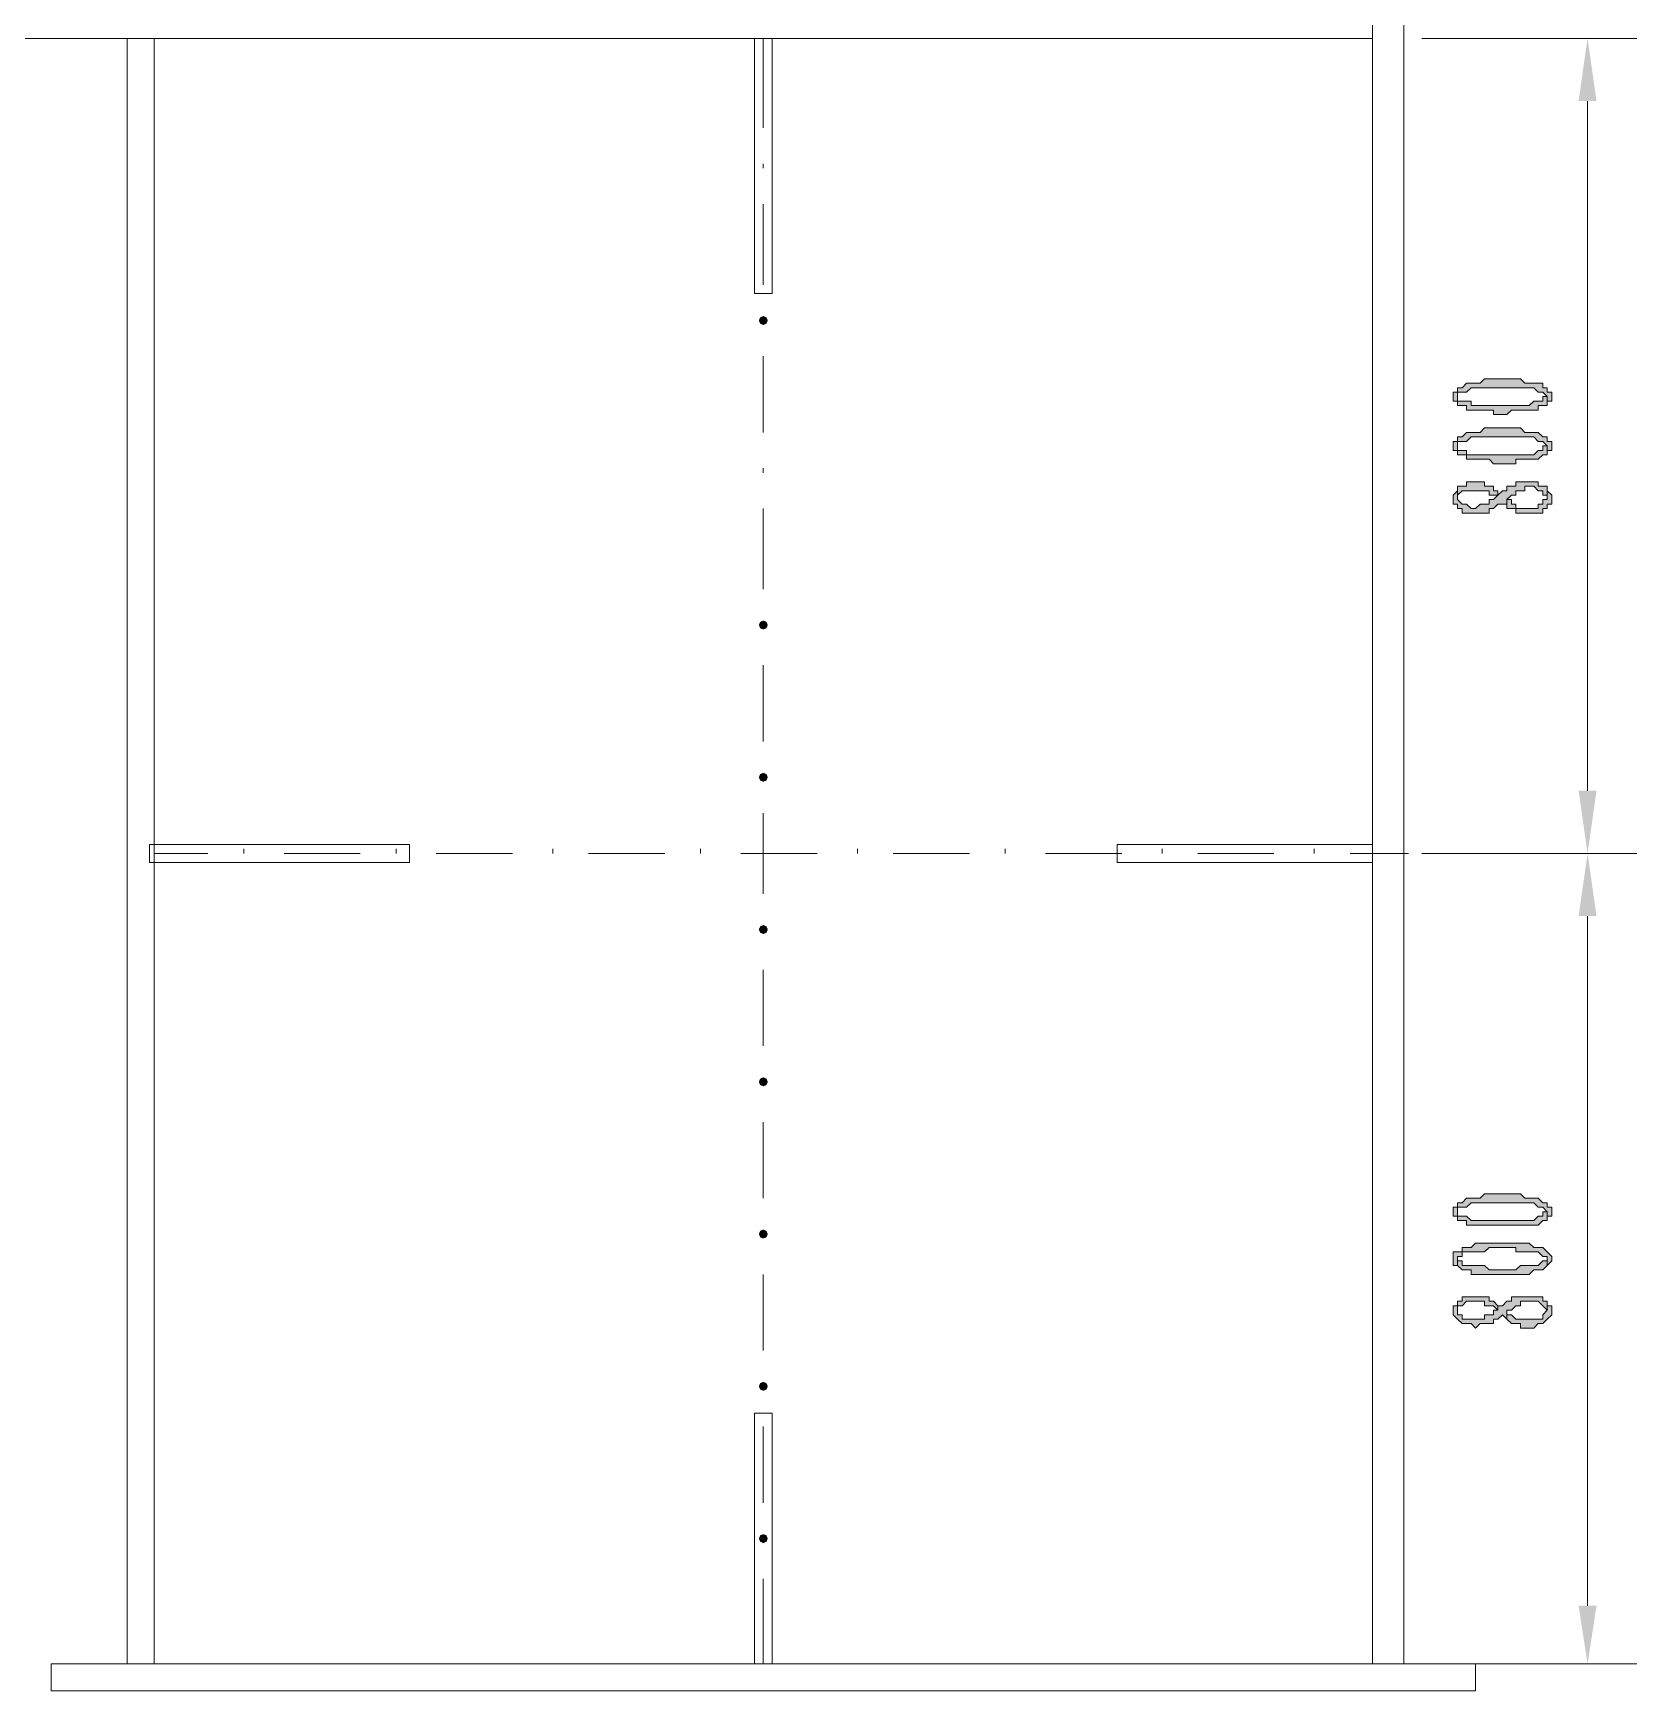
# Model space of a CAD drawing. Header units: millimetres. Extents: x 6 to 291, y 4 to 206.
# Drawn here: x 53.17 to 68.33, y 33.15 to 48.82 of the extents above; entities that cross this region are included whole.
import ezdxf

# ---------------------------------------------------------------- set-up
doc = ezdxf.new("R2010")
doc.units = ezdxf.units.MM
doc.layers.add('C00-00-00', color=7, linetype='Continuous')

msp = doc.modelspace()

# ---------------------------------------------------------------- hatches: boundary and pattern name
at = {"layer": 'C00-00-00'}
h = msp.add_hatch(color=256, dxfattribs=at)
h.dxf.hatch_style = 2
h.paths.add_polyline_path([(67.775668, 48.175338), (67.944997, 48.175338), (67.860336, 48.768002)])
h = msp.add_hatch(color=256, dxfattribs=at)
h.dxf.hatch_style = 2
h.paths.add_polyline_path([(60.070998, 46.143331), (60.0411, 46.130895), (60.028665, 46.100997), (60.0411, 46.071099), (60.070998, 46.058664), (60.100896, 46.071099), (60.113331, 46.100997), (60.100896, 46.130895)])
h = msp.add_hatch(color=256, dxfattribs=at)
h.dxf.hatch_style = 2
h.paths.add_polyline_path([(66.590331, 45.381338), (66.590331, 45.339005), (66.632665, 45.339005), (66.632665, 45.381338), (66.632665, 45.423672), (66.674998, 45.423672), (66.717331, 45.423672), (66.759665, 45.466005), (66.844331, 45.466005), (66.886665, 45.466005), (67.055998, 45.466005), (67.225331, 45.466005), (67.267665, 45.466005), (67.352331, 45.466005), (67.394665, 45.423672), (67.436998, 45.423672), (67.479331, 45.381338), (67.479331, 45.296672), (67.479331, 45.339005), (67.521665, 45.339005), (67.521665, 45.423672), (67.479331, 45.423672), (67.479331, 45.466005), (67.436998, 45.466005), (67.436998, 45.508338), (67.352331, 45.508338), (67.267665, 45.508338), (67.225331, 45.550672), (66.886665, 45.550672), (66.844331, 45.508338), (66.759665, 45.508338), (66.717331, 45.508338), (66.674998, 45.466005), (66.632665, 45.466005), (66.632665, 45.423672), (66.590331, 45.423672)])
h = msp.add_hatch(color=256, dxfattribs=at)
h.dxf.hatch_style = 2
h.paths.add_polyline_path([(66.632666, 45.338996), (66.632666, 45.296663), (66.674999, 45.296663), (66.717332, 45.296663), (66.717332, 45.254329), (66.759666, 45.254329), (66.801999, 45.254329), (66.971332, 45.254329), (66.971332, 45.211996), (67.098332, 45.211996), (67.140666, 45.254329), (67.267666, 45.254329), (67.309999, 45.254329), (67.394666, 45.254329), (67.394666, 45.296663), (67.436999, 45.296663), (67.479332, 45.296663), (67.479332, 45.381329), (67.436999, 45.381329), (67.436999, 45.338996), (67.394666, 45.338996), (67.352332, 45.338996), (67.309999, 45.296663), (66.759666, 45.296663), (66.759666, 45.338996), (66.674999, 45.338996), (66.632666, 45.338996), (66.632666, 45.381329)])
h = msp.add_hatch(color=256, dxfattribs=at)
h.dxf.hatch_style = 2
h.paths.add_polyline_path([(66.590331, 44.915669), (66.590331, 44.873336), (66.632665, 44.873336), (66.632665, 44.831002), (66.632665, 44.915669), (66.632665, 44.958002), (66.674998, 44.958002), (66.717331, 44.958002), (66.759665, 45.000336), (66.886665, 45.000336), (67.055998, 45.000336), (67.182998, 45.000336), (67.225331, 45.000336), (67.352331, 45.000336), (67.394665, 44.958002), (67.436998, 44.958002), (67.479331, 44.915669), (67.479331, 44.831002), (67.479331, 44.873336), (67.521665, 44.873336), (67.521665, 44.958002), (67.479331, 44.958002), (67.479331, 45.000336), (67.436998, 45.000336), (67.394665, 45.042669), (67.352331, 45.042669), (67.309998, 45.042669), (67.267665, 45.042669), (67.225331, 45.085002), (66.886665, 45.085002), (66.844331, 45.042669), (66.801998, 45.042669), (66.759665, 45.042669), (66.717331, 45.042669), (66.674998, 45.000336), (66.632665, 45.000336), (66.632665, 44.958002), (66.590331, 44.958002)])
h = msp.add_hatch(color=256, dxfattribs=at)
h.dxf.hatch_style = 2
h.paths.add_polyline_path([(66.632666, 44.831001), (66.674999, 44.831001), (66.717332, 44.831001), (66.717332, 44.788667), (66.759666, 44.788667), (66.801999, 44.788667), (66.928999, 44.788667), (66.971332, 44.746334), (67.182999, 44.746334), (67.182999, 44.788667), (67.267666, 44.788667), (67.309999, 44.788667), (67.352332, 44.788667), (67.394666, 44.788667), (67.436999, 44.831001), (67.479332, 44.831001), (67.479332, 44.915667), (67.436999, 44.915667), (67.436999, 44.873334), (67.394666, 44.873334), (67.352332, 44.831001), (67.140666, 44.831001), (66.971332, 44.831001), (66.928999, 44.831001), (66.717332, 44.831001), (66.717332, 44.873334), (66.674999, 44.873334), (66.632666, 44.873334), (66.632666, 44.915667)])
h = msp.add_hatch(color=256, dxfattribs=at)
h.dxf.hatch_style = 2
h.paths.add_polyline_path([(66.590331, 44.45), (66.590331, 44.365333), (66.632665, 44.365333), (66.632665, 44.323), (66.674998, 44.323), (66.674998, 44.280666), (66.928998, 44.280666), (66.928998, 44.323), (66.971331, 44.323), (67.013665, 44.365333), (67.055998, 44.365333), (67.098331, 44.365333), (67.098331, 44.407666), (67.140665, 44.45), (67.182998, 44.45), (67.182998, 44.492333), (67.225331, 44.492333), (67.267665, 44.492333), (67.267665, 44.534666), (67.352331, 44.534666), (67.394665, 44.492333), (67.436998, 44.492333), (67.436998, 44.45), (67.479331, 44.45), (67.479331, 44.407666), (67.479331, 44.534666), (67.436998, 44.534666), (67.394665, 44.534666), (67.394665, 44.577), (67.182998, 44.577), (67.182998, 44.534666), (67.140665, 44.534666), (67.098331, 44.534666), (67.098331, 44.492333), (67.055998, 44.492333), (67.013665, 44.45), (67.013665, 44.492333), (67.013665, 44.45), (66.971331, 44.407666), (66.928998, 44.407666), (66.928998, 44.365333), (66.886665, 44.365333), (66.844331, 44.365333), (66.801998, 44.323), (66.759665, 44.323), (66.717331, 44.365333), (66.674998, 44.365333), (66.632665, 44.407666), (66.632665, 44.492333)])
h = msp.add_hatch(color=256, dxfattribs=at)
h.dxf.hatch_style = 2
h.paths.add_polyline_path([(66.632666, 44.492342), (66.632666, 44.407675), (66.632666, 44.450009), (66.674999, 44.492342), (66.717332, 44.492342), (66.886666, 44.492342), (66.928999, 44.492342), (66.928999, 44.450009), (66.971332, 44.450009), (67.013666, 44.450009), (67.013666, 44.492342), (66.971332, 44.492342), (66.971332, 44.534675), (66.928999, 44.534675), (66.886666, 44.534675), (66.886666, 44.577009), (66.717332, 44.577009), (66.717332, 44.534675), (66.674999, 44.534675), (66.632666, 44.534675)])
h = msp.add_hatch(color=256, dxfattribs=at)
h.dxf.hatch_style = 2
h.paths.add_polyline_path([(67.098335, 44.365331), (67.098335, 44.322998), (67.140668, 44.322998), (67.183002, 44.322998), (67.183002, 44.280665), (67.225335, 44.280665), (67.267668, 44.280665), (67.352335, 44.280665), (67.394668, 44.280665), (67.437002, 44.280665), (67.437002, 44.322998), (67.479335, 44.322998), (67.479335, 44.365331), (67.521668, 44.365331), (67.521668, 44.449998), (67.479335, 44.492331), (67.479335, 44.534665), (67.479335, 44.407665), (67.437002, 44.407665), (67.437002, 44.365331), (67.394668, 44.365331), (67.394668, 44.322998), (67.183002, 44.322998), (67.183002, 44.365331), (67.140668, 44.365331), (67.140668, 44.407665), (67.098335, 44.407665)])
h = msp.add_hatch(color=256, dxfattribs=at)
h.dxf.hatch_style = 2
h.paths.add_polyline_path([(60.070998, 43.264663), (60.0411, 43.252227), (60.028665, 43.222329), (60.0411, 43.192432), (60.070998, 43.179996), (60.100896, 43.192432), (60.113331, 43.222329), (60.100896, 43.252227)])
h = msp.add_hatch(color=256, dxfattribs=at)
h.dxf.hatch_style = 2
h.paths.add_polyline_path([(60.070998, 41.825329), (60.0411, 41.812893), (60.028665, 41.782995), (60.0411, 41.753097), (60.070998, 41.740662), (60.100896, 41.753097), (60.113331, 41.782995), (60.100896, 41.812893)])
h = msp.add_hatch(color=256, dxfattribs=at)
h.dxf.hatch_style = 2
h.paths.add_polyline_path([(67.775668, 41.656001), (67.944997, 41.656001), (67.860336, 41.063336)])
h = msp.add_hatch(color=256, dxfattribs=at)
h.dxf.hatch_style = 2
h.paths.add_polyline_path([(67.775668, 40.470672), (67.944997, 40.470672), (67.860336, 41.063336)])
h = msp.add_hatch(color=256, dxfattribs=at)
h.dxf.hatch_style = 2
h.paths.add_polyline_path([(60.070998, 40.385995), (60.0411, 40.373559), (60.028665, 40.343661), (60.0411, 40.313764), (60.070998, 40.301328), (60.100896, 40.313764), (60.113331, 40.343661), (60.100896, 40.373559)])
h = msp.add_hatch(color=256, dxfattribs=at)
h.dxf.hatch_style = 2
h.paths.add_polyline_path([(60.070998, 38.946677), (60.0411, 38.934241), (60.028665, 38.904343), (60.0411, 38.874446), (60.070998, 38.86201), (60.100896, 38.874446), (60.113331, 38.904343), (60.100896, 38.934241)])
h = msp.add_hatch(color=256, dxfattribs=at)
h.dxf.hatch_style = 2
h.paths.add_polyline_path([(66.590331, 37.676673), (66.590331, 37.63434), (66.632665, 37.63434), (66.632665, 37.592006), (66.632665, 37.676673), (66.632665, 37.719006), (66.674998, 37.719006), (66.717331, 37.719006), (66.759665, 37.76134), (66.886665, 37.76134), (67.055998, 37.76134), (67.225331, 37.76134), (67.267665, 37.76134), (67.352331, 37.76134), (67.394665, 37.719006), (67.436998, 37.719006), (67.479331, 37.676673), (67.479331, 37.592006), (67.479331, 37.63434), (67.521665, 37.63434), (67.521665, 37.719006), (67.479331, 37.719006), (67.479331, 37.76134), (67.436998, 37.76134), (67.394665, 37.803673), (67.352331, 37.803673), (67.267665, 37.803673), (67.225331, 37.846006), (66.886665, 37.846006), (66.844331, 37.803673), (66.759665, 37.803673), (66.717331, 37.803673), (66.674998, 37.76134), (66.632665, 37.76134), (66.632665, 37.719006), (66.590331, 37.719006)])
h = msp.add_hatch(color=256, dxfattribs=at)
h.dxf.hatch_style = 2
h.paths.add_polyline_path([(66.632666, 37.592004), (66.674999, 37.592004), (66.717332, 37.592004), (66.717332, 37.549671), (66.759666, 37.549671), (66.801999, 37.549671), (66.928999, 37.549671), (66.971332, 37.549671), (67.140666, 37.549671), (67.182999, 37.549671), (67.267666, 37.549671), (67.309999, 37.549671), (67.352332, 37.549671), (67.394666, 37.549671), (67.436999, 37.592004), (67.479332, 37.592004), (67.479332, 37.676671), (67.436999, 37.676671), (67.436999, 37.634338), (67.394666, 37.634338), (67.352332, 37.592004), (67.140666, 37.592004), (67.013666, 37.592004), (66.971332, 37.592004), (66.759666, 37.592004), (66.717332, 37.634338), (66.674999, 37.634338), (66.632666, 37.634338), (66.632666, 37.676671)])
h = msp.add_hatch(color=256, dxfattribs=at)
h.dxf.hatch_style = 2
h.paths.add_polyline_path([(60.070998, 37.507343), (60.0411, 37.494908), (60.028665, 37.46501), (60.0411, 37.435112), (60.070998, 37.422676), (60.100896, 37.435112), (60.113331, 37.46501), (60.100896, 37.494908)])
h = msp.add_hatch(color=256, dxfattribs=at)
h.dxf.hatch_style = 2
h.paths.add_polyline_path([(66.590331, 37.25333), (66.590331, 37.168663), (66.632665, 37.168663), (66.632665, 37.210997), (66.632665, 37.25333), (66.674998, 37.25333), (66.674998, 37.295663), (66.717331, 37.295663), (66.759665, 37.295663), (66.886665, 37.295663), (66.928998, 37.337997), (67.055998, 37.337997), (67.182998, 37.337997), (67.182998, 37.295663), (67.352331, 37.295663), (67.394665, 37.295663), (67.436998, 37.25333), (67.479331, 37.25333), (67.479331, 37.168663), (67.521665, 37.210997), (67.521665, 37.25333), (67.479331, 37.295663), (67.436998, 37.337997), (67.394665, 37.337997), (67.352331, 37.337997), (67.309998, 37.38033), (67.225331, 37.38033), (67.182998, 37.38033), (66.928998, 37.38033), (66.886665, 37.38033), (66.801998, 37.38033), (66.759665, 37.337997), (66.717331, 37.337997), (66.674998, 37.337997), (66.674998, 37.295663), (66.632665, 37.295663), (66.590331, 37.295663)])
h = msp.add_hatch(color=256, dxfattribs=at)
h.dxf.hatch_style = 2
h.paths.add_polyline_path([(66.632666, 37.168661), (66.674999, 37.126328), (66.717332, 37.126328), (66.759666, 37.126328), (66.759666, 37.083995), (66.886666, 37.083995), (66.928999, 37.083995), (67.182999, 37.083995), (67.267666, 37.083995), (67.309999, 37.083995), (67.352332, 37.126328), (67.394666, 37.126328), (67.436999, 37.126328), (67.479332, 37.168661), (67.479332, 37.210995), (67.436999, 37.210995), (67.394666, 37.168661), (67.352332, 37.168661), (67.225332, 37.168661), (67.182999, 37.126328), (66.928999, 37.126328), (66.886666, 37.168661), (66.717332, 37.168661), (66.674999, 37.168661), (66.674999, 37.210995), (66.632666, 37.210995)])
h = msp.add_hatch(color=256, dxfattribs=at)
h.dxf.hatch_style = 2
h.paths.add_polyline_path([(66.590331, 36.745334), (66.590331, 36.703001), (66.632665, 36.660668), (66.674998, 36.618334), (66.759665, 36.618334), (66.801998, 36.576001), (66.844331, 36.618334), (66.928998, 36.618334), (66.971331, 36.618334), (66.971331, 36.660668), (67.013665, 36.660668), (67.055998, 36.703001), (67.098331, 36.660668), (67.098331, 36.703001), (67.098331, 36.745334), (67.140665, 36.745334), (67.182998, 36.787668), (67.225331, 36.787668), (67.225331, 36.830001), (67.267665, 36.830001), (67.309998, 36.830001), (67.352331, 36.830001), (67.394665, 36.830001), (67.436998, 36.787668), (67.479331, 36.745334), (67.479331, 36.830001), (67.436998, 36.830001), (67.436998, 36.872334), (67.394665, 36.872334), (67.182998, 36.872334), (67.140665, 36.872334), (67.140665, 36.830001), (67.098331, 36.830001), (67.055998, 36.787668), (67.013665, 36.787668), (67.013665, 36.745334), (66.971331, 36.745334), (66.971331, 36.703001), (66.928998, 36.703001), (66.886665, 36.703001), (66.886665, 36.660668), (66.844331, 36.660668), (66.759665, 36.660668), (66.717331, 36.660668), (66.674998, 36.660668), (66.674998, 36.703001), (66.632665, 36.703001), (66.632665, 36.830001), (66.632665, 36.787668), (66.590331, 36.787668)])
h = msp.add_hatch(color=256, dxfattribs=at)
h.dxf.hatch_style = 2
h.paths.add_polyline_path([(66.632666, 36.830003), (66.632666, 36.745336), (66.632666, 36.78767), (66.674999, 36.78767), (66.717332, 36.830003), (66.886666, 36.830003), (66.886666, 36.78767), (66.928999, 36.78767), (66.971332, 36.78767), (67.013666, 36.745336), (67.013666, 36.78767), (66.971332, 36.830003), (66.928999, 36.830003), (66.928999, 36.872336), (66.886666, 36.872336), (66.717332, 36.872336), (66.674999, 36.872336), (66.674999, 36.830003)])
h = msp.add_hatch(color=256, dxfattribs=at)
h.dxf.hatch_style = 2
h.paths.add_polyline_path([(67.098335, 36.660666), (67.140668, 36.618333), (67.183002, 36.618333), (67.225335, 36.618333), (67.225335, 36.575999), (67.352335, 36.575999), (67.394668, 36.618333), (67.437002, 36.618333), (67.479335, 36.660666), (67.521668, 36.702999), (67.521668, 36.745333), (67.521668, 36.787666), (67.479335, 36.787666), (67.479335, 36.829999), (67.479335, 36.745333), (67.437002, 36.702999), (67.437002, 36.660666), (67.394668, 36.660666), (67.183002, 36.660666), (67.140668, 36.702999), (67.098335, 36.702999)])
h = msp.add_hatch(color=256, dxfattribs=at)
h.dxf.hatch_style = 2
h.paths.add_polyline_path([(60.070998, 36.068009), (60.0411, 36.055573), (60.028665, 36.025675), (60.0411, 35.995778), (60.070998, 35.983342), (60.100896, 35.995778), (60.113331, 36.025675), (60.100896, 36.055573)])
h = msp.add_hatch(color=256, dxfattribs=at)
h.dxf.hatch_style = 2
h.paths.add_polyline_path([(60.070998, 34.628675), (60.0411, 34.61624), (60.028665, 34.586342), (60.0411, 34.556444), (60.070998, 34.544008), (60.100896, 34.556444), (60.113331, 34.586342), (60.100896, 34.61624)])
h = msp.add_hatch(color=256, dxfattribs=at)
h.dxf.hatch_style = 2
h.paths.add_polyline_path([(67.775668, 33.951335), (67.944997, 33.951335), (67.860336, 33.400997)])

# ---------------------------------------------------------------- linework, layer by layer
at = {"layer": 'C00-00-00', "lineweight": 5}
for points in [[(54.313666, 48.768002), (47.582666, 48.768002), (47.582666, 48.937339)], [(65.828334, 48.979665), (65.828334, 33.400997)], [(66.124666, 48.979665), (66.124666, 33.400997)], [(54.059669, 48.768002), (54.059669, 33.400997)], [(54.313666, 48.768002), (54.313666, 33.400997)], [(65.828334, 48.768002), (54.313666, 48.768002)], [(60.070998, 47.921332), (60.070998, 48.768002)], [(66.293999, 48.768002), (68.325997, 48.768002)], [(67.860336, 48.175338), (67.860336, 41.656001)], [(60.070998, 47.540331), (60.070998, 47.582674)], [(60.070998, 46.439672), (60.070998, 47.201673)], [(60.070998, 45.042664), (60.070998, 45.762339)], [(60.070998, 44.661663), (60.070998, 44.704006)], [(60.070998, 43.561004), (60.070998, 44.323005)], [(60.070998, 42.12167), (60.070998, 42.841329)], [(60.070998, 40.682336), (60.070998, 41.444337)], [(54.313666, 41.063336), (54.821666, 41.063336)], [(55.160332, 41.063336), (55.160332, 41.105663)], [(55.541333, 41.063336), (56.261, 41.063336)], [(56.599666, 41.063336), (56.599666, 41.105663)], [(56.980667, 41.063336), (57.700334, 41.063336)], [(58.081334, 41.063336), (58.081334, 41.105663)], [(58.420001, 41.063336), (59.139668, 41.063336)], [(59.478334, 41.063336), (59.478334, 41.105663)], [(59.859335, 41.063336), (60.579002, 41.063336)], [(60.959998, 41.063336), (60.959998, 41.105663)], [(61.298665, 41.063336), (62.018332, 41.063336)], [(62.356998, 41.063336), (62.356998, 41.105663)], [(62.737999, 41.063336), (63.457666, 41.063336)], [(63.838666, 41.063336), (63.838666, 41.105663)], [(64.177333, 41.063336), (64.897, 41.063336)], [(65.278, 41.063336), (65.278, 41.105663)], [(65.616667, 41.063336), (66.167001, 41.063336)], [(66.293999, 41.063336), (68.325997, 41.063336)], [(66.293999, 41.063336), (68.325997, 41.063336)], [(67.860336, 40.470672), (67.860336, 33.951335)], [(60.070998, 39.243002), (60.070998, 39.962677)], [(60.070998, 37.803668), (60.070998, 38.523343)], [(60.070998, 36.364334), (60.070998, 37.084009)], [(60.070998, 34.925), (60.070998, 35.644675)], [(60.070998, 33.400997), (60.070998, 34.205341)], [(53.340002, 33.400997), (66.801999, 33.400997)], [(53.340002, 33.400997), (53.340002, 33.147008)], [(66.632666, 33.400997), (68.325997, 33.400997)], [(66.801999, 33.400997), (66.801999, 33.147008)], [(53.340002, 33.147008), (66.801999, 33.147008)]]:
    msp.add_lwpolyline(points, dxfattribs=at)
for points in [[(60.155667, 48.768002), (60.155667, 46.355003), (59.986334, 46.355003), (59.986334, 48.768002)], [(54.271332, 41.148005), (56.726665, 41.148005), (56.726665, 40.978668), (54.271332, 40.978668)], [(65.828334, 41.148005), (63.415331, 41.148005), (63.415331, 40.978668), (65.828334, 40.978668)], [(60.155667, 33.400997), (60.155667, 35.77167), (59.986334, 35.77167), (59.986334, 33.400997)]]:
    msp.add_lwpolyline(points, close=True, dxfattribs=at)
at = {"layer": 'C00-00-00', "lineweight": 13}
for points in [[(66.590331, 45.381338), (66.590331, 45.339005), (66.632665, 45.339005), (66.632665, 45.381338), (66.632665, 45.423672), (66.674998, 45.423672), (66.717331, 45.423672), (66.759665, 45.466005), (66.844331, 45.466005), (66.886665, 45.466005), (67.055998, 45.466005), (67.225331, 45.466005), (67.267665, 45.466005), (67.352331, 45.466005), (67.394665, 45.423672), (67.436998, 45.423672), (67.479331, 45.381338), (67.479331, 45.296672), (67.479331, 45.339005), (67.521665, 45.339005), (67.521665, 45.423672), (67.479331, 45.423672), (67.479331, 45.466005), (67.436998, 45.466005), (67.436998, 45.508338), (67.352331, 45.508338), (67.267665, 45.508338), (67.225331, 45.550672), (66.886665, 45.550672), (66.844331, 45.508338), (66.759665, 45.508338), (66.717331, 45.508338), (66.674998, 45.466005), (66.632665, 45.466005), (66.632665, 45.423672), (66.590331, 45.423672)], [(66.632666, 45.338996), (66.632666, 45.296663), (66.674999, 45.296663), (66.717332, 45.296663), (66.717332, 45.254329), (66.759666, 45.254329), (66.801999, 45.254329), (66.971332, 45.254329), (66.971332, 45.211996), (67.098332, 45.211996), (67.140666, 45.254329), (67.267666, 45.254329), (67.309999, 45.254329), (67.394666, 45.254329), (67.394666, 45.296663), (67.436999, 45.296663), (67.479332, 45.296663), (67.479332, 45.381329), (67.436999, 45.381329), (67.436999, 45.338996), (67.394666, 45.338996), (67.352332, 45.338996), (67.309999, 45.296663), (66.759666, 45.296663), (66.759666, 45.338996), (66.674999, 45.338996), (66.632666, 45.338996), (66.632666, 45.381329)], [(66.590331, 44.915669), (66.590331, 44.873336), (66.632665, 44.873336), (66.632665, 44.831002), (66.632665, 44.915669), (66.632665, 44.958002), (66.674998, 44.958002), (66.717331, 44.958002), (66.759665, 45.000336), (66.886665, 45.000336), (67.055998, 45.000336), (67.182998, 45.000336), (67.225331, 45.000336), (67.352331, 45.000336), (67.394665, 44.958002), (67.436998, 44.958002), (67.479331, 44.915669), (67.479331, 44.831002), (67.479331, 44.873336), (67.521665, 44.873336), (67.521665, 44.958002), (67.479331, 44.958002), (67.479331, 45.000336), (67.436998, 45.000336), (67.394665, 45.042669), (67.352331, 45.042669), (67.309998, 45.042669), (67.267665, 45.042669), (67.225331, 45.085002), (66.886665, 45.085002), (66.844331, 45.042669), (66.801998, 45.042669), (66.759665, 45.042669), (66.717331, 45.042669), (66.674998, 45.000336), (66.632665, 45.000336), (66.632665, 44.958002), (66.590331, 44.958002)], [(66.632666, 44.831001), (66.674999, 44.831001), (66.717332, 44.831001), (66.717332, 44.788667), (66.759666, 44.788667), (66.801999, 44.788667), (66.928999, 44.788667), (66.971332, 44.746334), (67.182999, 44.746334), (67.182999, 44.788667), (67.267666, 44.788667), (67.309999, 44.788667), (67.352332, 44.788667), (67.394666, 44.788667), (67.436999, 44.831001), (67.479332, 44.831001), (67.479332, 44.915667), (67.436999, 44.915667), (67.436999, 44.873334), (67.394666, 44.873334), (67.352332, 44.831001), (67.140666, 44.831001), (66.971332, 44.831001), (66.928999, 44.831001), (66.717332, 44.831001), (66.717332, 44.873334), (66.674999, 44.873334), (66.632666, 44.873334), (66.632666, 44.915667)], [(66.590331, 44.45), (66.590331, 44.365333), (66.632665, 44.365333), (66.632665, 44.323), (66.674998, 44.323), (66.674998, 44.280666), (66.928998, 44.280666), (66.928998, 44.323), (66.971331, 44.323), (67.013665, 44.365333), (67.055998, 44.365333), (67.098331, 44.365333), (67.098331, 44.407666), (67.140665, 44.45), (67.182998, 44.45), (67.182998, 44.492333), (67.225331, 44.492333), (67.267665, 44.492333), (67.267665, 44.534666), (67.352331, 44.534666), (67.394665, 44.492333), (67.436998, 44.492333), (67.436998, 44.45), (67.479331, 44.45), (67.479331, 44.407666), (67.479331, 44.534666), (67.436998, 44.534666), (67.394665, 44.534666), (67.394665, 44.577), (67.182998, 44.577), (67.182998, 44.534666), (67.140665, 44.534666), (67.098331, 44.534666), (67.098331, 44.492333), (67.055998, 44.492333), (67.013665, 44.45), (67.013665, 44.492333), (67.013665, 44.45), (66.971331, 44.407666), (66.928998, 44.407666), (66.928998, 44.365333), (66.886665, 44.365333), (66.844331, 44.365333), (66.801998, 44.323), (66.759665, 44.323), (66.717331, 44.365333), (66.674998, 44.365333), (66.632665, 44.407666), (66.632665, 44.492333)], [(66.632666, 44.492342), (66.632666, 44.407675), (66.632666, 44.450009), (66.674999, 44.492342), (66.717332, 44.492342), (66.886666, 44.492342), (66.928999, 44.492342), (66.928999, 44.450009), (66.971332, 44.450009), (67.013666, 44.450009), (67.013666, 44.492342), (66.971332, 44.492342), (66.971332, 44.534675), (66.928999, 44.534675), (66.886666, 44.534675), (66.886666, 44.577009), (66.717332, 44.577009), (66.717332, 44.534675), (66.674999, 44.534675), (66.632666, 44.534675)], [(67.098335, 44.365331), (67.098335, 44.322998), (67.140668, 44.322998), (67.183002, 44.322998), (67.183002, 44.280665), (67.225335, 44.280665), (67.267668, 44.280665), (67.352335, 44.280665), (67.394668, 44.280665), (67.437002, 44.280665), (67.437002, 44.322998), (67.479335, 44.322998), (67.479335, 44.365331), (67.521668, 44.365331), (67.521668, 44.449998), (67.479335, 44.492331), (67.479335, 44.534665), (67.479335, 44.407665), (67.437002, 44.407665), (67.437002, 44.365331), (67.394668, 44.365331), (67.394668, 44.322998), (67.183002, 44.322998), (67.183002, 44.365331), (67.140668, 44.365331), (67.140668, 44.407665), (67.098335, 44.407665)], [(66.590331, 37.676673), (66.590331, 37.63434), (66.632665, 37.63434), (66.632665, 37.592006), (66.632665, 37.676673), (66.632665, 37.719006), (66.674998, 37.719006), (66.717331, 37.719006), (66.759665, 37.76134), (66.886665, 37.76134), (67.055998, 37.76134), (67.225331, 37.76134), (67.267665, 37.76134), (67.352331, 37.76134), (67.394665, 37.719006), (67.436998, 37.719006), (67.479331, 37.676673), (67.479331, 37.592006), (67.479331, 37.63434), (67.521665, 37.63434), (67.521665, 37.719006), (67.479331, 37.719006), (67.479331, 37.76134), (67.436998, 37.76134), (67.394665, 37.803673), (67.352331, 37.803673), (67.267665, 37.803673), (67.225331, 37.846006), (66.886665, 37.846006), (66.844331, 37.803673), (66.759665, 37.803673), (66.717331, 37.803673), (66.674998, 37.76134), (66.632665, 37.76134), (66.632665, 37.719006), (66.590331, 37.719006)], [(66.632666, 37.592004), (66.674999, 37.592004), (66.717332, 37.592004), (66.717332, 37.549671), (66.759666, 37.549671), (66.801999, 37.549671), (66.928999, 37.549671), (66.971332, 37.549671), (67.140666, 37.549671), (67.182999, 37.549671), (67.267666, 37.549671), (67.309999, 37.549671), (67.352332, 37.549671), (67.394666, 37.549671), (67.436999, 37.592004), (67.479332, 37.592004), (67.479332, 37.676671), (67.436999, 37.676671), (67.436999, 37.634338), (67.394666, 37.634338), (67.352332, 37.592004), (67.140666, 37.592004), (67.013666, 37.592004), (66.971332, 37.592004), (66.759666, 37.592004), (66.717332, 37.634338), (66.674999, 37.634338), (66.632666, 37.634338), (66.632666, 37.676671)], [(66.590331, 37.25333), (66.590331, 37.168663), (66.632665, 37.168663), (66.632665, 37.210997), (66.632665, 37.25333), (66.674998, 37.25333), (66.674998, 37.295663), (66.717331, 37.295663), (66.759665, 37.295663), (66.886665, 37.295663), (66.928998, 37.337997), (67.055998, 37.337997), (67.182998, 37.337997), (67.182998, 37.295663), (67.352331, 37.295663), (67.394665, 37.295663), (67.436998, 37.25333), (67.479331, 37.25333), (67.479331, 37.168663), (67.521665, 37.210997), (67.521665, 37.25333), (67.479331, 37.295663), (67.436998, 37.337997), (67.394665, 37.337997), (67.352331, 37.337997), (67.309998, 37.38033), (67.225331, 37.38033), (67.182998, 37.38033), (66.928998, 37.38033), (66.886665, 37.38033), (66.801998, 37.38033), (66.759665, 37.337997), (66.717331, 37.337997), (66.674998, 37.337997), (66.674998, 37.295663), (66.632665, 37.295663), (66.590331, 37.295663)], [(66.632666, 37.168661), (66.674999, 37.126328), (66.717332, 37.126328), (66.759666, 37.126328), (66.759666, 37.083995), (66.886666, 37.083995), (66.928999, 37.083995), (67.182999, 37.083995), (67.267666, 37.083995), (67.309999, 37.083995), (67.352332, 37.126328), (67.394666, 37.126328), (67.436999, 37.126328), (67.479332, 37.168661), (67.479332, 37.210995), (67.436999, 37.210995), (67.394666, 37.168661), (67.352332, 37.168661), (67.225332, 37.168661), (67.182999, 37.126328), (66.928999, 37.126328), (66.886666, 37.168661), (66.717332, 37.168661), (66.674999, 37.168661), (66.674999, 37.210995), (66.632666, 37.210995)], [(66.590331, 36.745334), (66.590331, 36.703001), (66.632665, 36.660668), (66.674998, 36.618334), (66.759665, 36.618334), (66.801998, 36.576001), (66.844331, 36.618334), (66.928998, 36.618334), (66.971331, 36.618334), (66.971331, 36.660668), (67.013665, 36.660668), (67.055998, 36.703001), (67.098331, 36.660668), (67.098331, 36.703001), (67.098331, 36.745334), (67.140665, 36.745334), (67.182998, 36.787668), (67.225331, 36.787668), (67.225331, 36.830001), (67.267665, 36.830001), (67.309998, 36.830001), (67.352331, 36.830001), (67.394665, 36.830001), (67.436998, 36.787668), (67.479331, 36.745334), (67.479331, 36.830001), (67.436998, 36.830001), (67.436998, 36.872334), (67.394665, 36.872334), (67.182998, 36.872334), (67.140665, 36.872334), (67.140665, 36.830001), (67.098331, 36.830001), (67.055998, 36.787668), (67.013665, 36.787668), (67.013665, 36.745334), (66.971331, 36.745334), (66.971331, 36.703001), (66.928998, 36.703001), (66.886665, 36.703001), (66.886665, 36.660668), (66.844331, 36.660668), (66.759665, 36.660668), (66.717331, 36.660668), (66.674998, 36.660668), (66.674998, 36.703001), (66.632665, 36.703001), (66.632665, 36.830001), (66.632665, 36.787668), (66.590331, 36.787668)], [(66.632666, 36.830003), (66.632666, 36.745336), (66.632666, 36.78767), (66.674999, 36.78767), (66.717332, 36.830003), (66.886666, 36.830003), (66.886666, 36.78767), (66.928999, 36.78767), (66.971332, 36.78767), (67.013666, 36.745336), (67.013666, 36.78767), (66.971332, 36.830003), (66.928999, 36.830003), (66.928999, 36.872336), (66.886666, 36.872336), (66.717332, 36.872336), (66.674999, 36.872336), (66.674999, 36.830003)], [(67.098335, 36.660666), (67.140668, 36.618333), (67.183002, 36.618333), (67.225335, 36.618333), (67.225335, 36.575999), (67.352335, 36.575999), (67.394668, 36.618333), (67.437002, 36.618333), (67.479335, 36.660666), (67.521668, 36.702999), (67.521668, 36.745333), (67.521668, 36.787666), (67.479335, 36.787666), (67.479335, 36.829999), (67.479335, 36.745333), (67.437002, 36.702999), (67.437002, 36.660666), (67.394668, 36.660666), (67.183002, 36.660666), (67.140668, 36.702999), (67.098335, 36.702999)]]:
    msp.add_lwpolyline(points, close=True, dxfattribs=at)

doc.saveas('drawing.dxf')
